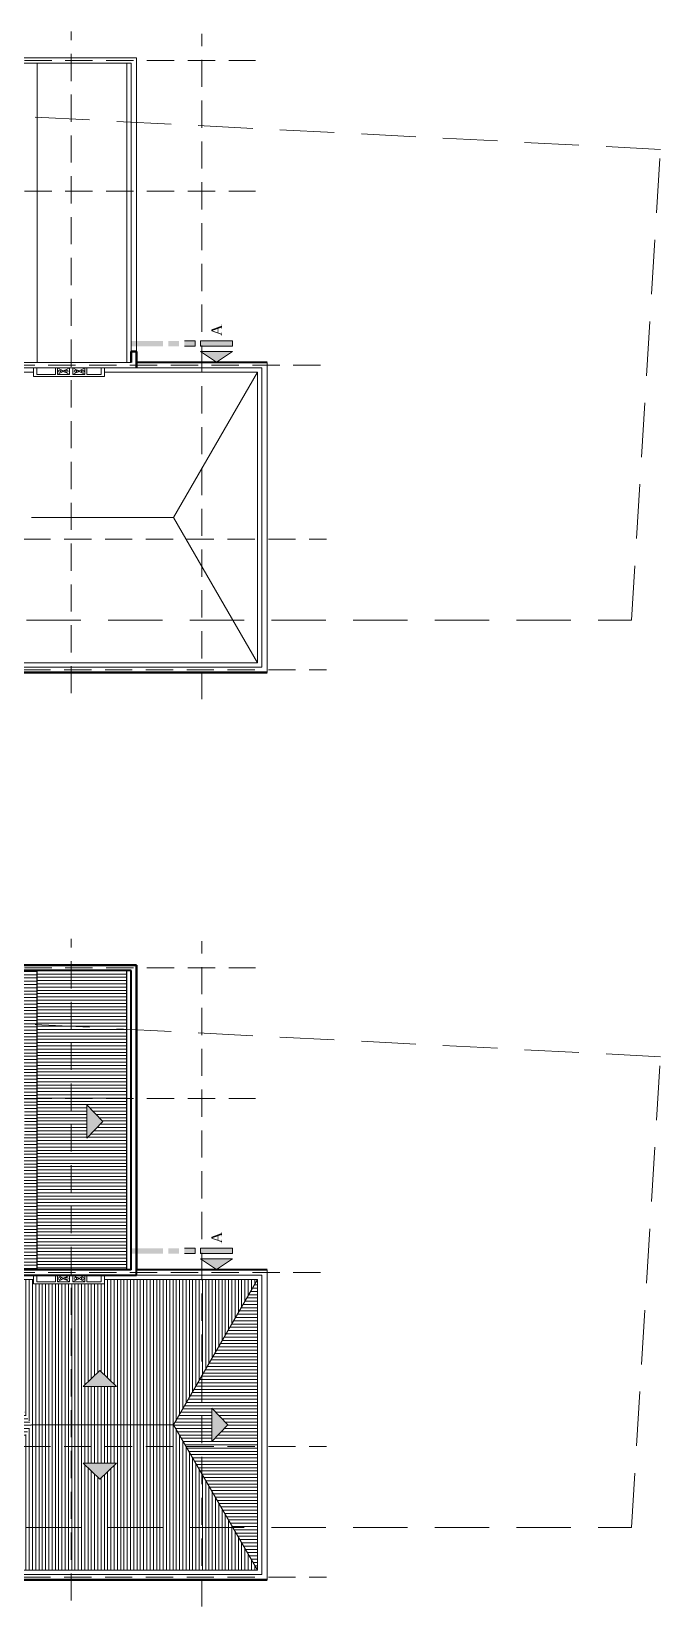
# Model space of a CAD drawing. Header units: millimetres. Extents: x 705 to 840, y 133 to 501.
# Drawn here: x 757.4 to 786.2, y 328.5 to 400.9 of the extents above; entities that cross this region are included whole.
import ezdxf

# ---------------------------------------------------------------- set-up
doc = ezdxf.new("R2010")
doc.units = ezdxf.units.MM
doc.header["$LTSCALE"] = 10
doc.linetypes.add('DASHED2', pattern=[0.375, 0.25, -0.125])
for name, color, linetype, lineweight in [('cinza 03', 252, 'Continuous', 13), ('linha estutura', 252, 'Continuous', 13), ('PAREDES 2', 50, 'Continuous', 50), ('pn 02', 16, 'Continuous', 20), ('pn 04', 130, 'Continuous', 40), ('PN-01', 90, 'Continuous', 13), ('PN-03', 180, 'Continuous', 30), ('recuos', 16, 'Continuous', 20)]:
    doc.layers.add(name, color=color, linetype=linetype, lineweight=lineweight)
doc.styles.get("Standard").update_dxf_attribs({"font": 'simplex.shx'})
pattern_1 = [(0, (759.06589, 189.11928), (0, 0.15), [])]

msp = doc.modelspace()

# ---------------------------------------------------------------- hatches: boundary and pattern name
at = {"layer": 'cinza 03'}
h = msp.add_hatch(dxfattribs=at)
h.set_pattern_fill('_USER', color=256, scale=0.15, style=0, pattern_type=0)
h.set_pattern_definition(pattern_1)
h.paths.add_polyline_path([(757.628, 357.762), (753.516, 357.762), (753.516, 355.489), (757.628, 355.277)])
h.paths.add_polyline_path([(757.628, 355.277), (753.516, 355.489), (753.516, 355.087), (756.116, 355.087), (756.116, 351.887), (757.628, 351.887)])
h.paths.add_polyline_path([(757.628, 351.887), (756.116, 351.887), (756.116, 346.212), (753.998, 346.212), (753.998, 344.012), (757.628, 344.012)])
h.paths.add_polyline_path([(757.055, 350.064), (756.32, 350.828), (757.055, 351.591)], flags=16)
h = msp.add_hatch(dxfattribs=at)
h.set_pattern_fill('_USER', color=256, scale=0.15, style=0, pattern_type=0)
h.set_pattern_definition([(0, (0, 0), (0, 0.15), [])])
h.paths.add_polyline_path([(761.741, 351.887), (759.191, 351.887), (759.191, 344.012), (761.741, 344.012)])
h.paths.add_polyline_path([(759.915, 350.064), (759.915, 351.591), (760.649, 350.828)], flags=16)
h.paths.add_polyline_path([(759.191, 351.887), (757.628, 351.887), (757.628, 344.012), (759.191, 344.012)])
h.paths.add_polyline_path([(759.191, 355.196), (757.628, 355.277), (757.628, 351.887), (759.191, 351.887)])
h.paths.add_polyline_path([(759.191, 351.887), (761.741, 351.887), (761.741, 355.065), (759.191, 355.196)])
h.paths.add_polyline_path([(761.741, 355.065), (761.741, 357.762), (759.191, 357.762), (759.191, 355.196)])
h.paths.add_polyline_path([(759.191, 357.762), (757.628, 357.762), (757.628, 355.277), (759.191, 355.196)])
for points in [[(760.649, 350.828), (759.915, 350.064), (759.915, 351.591)], [(760.509, 339.387), (759.745, 338.653), (761.272, 338.653)], [(766.388, 336.887), (765.654, 336.124), (765.654, 337.65)], [(760.509, 334.387), (759.745, 335.121), (761.272, 335.121)]]:
    msp.add_hatch(color=256, dxfattribs=at).paths.add_polyline_path(points)
h = msp.add_hatch(dxfattribs=at)
h.set_pattern_fill('_USER', color=256, scale=0.15, style=0, pattern_type=0)
h.set_pattern_definition(pattern_1)
h.paths.add_polyline_path([(753.816, 343.042), (753.816, 338.587), (753.848, 338.587), (753.848, 335.887), (756.792, 335.887), (757.37, 336.887)])
h.paths.add_polyline_path([(755.603, 337.65), (755.603, 336.124), (754.868, 336.887)], flags=16)
h.paths.add_polyline_path([(756.792, 335.887), (753.848, 335.887), (753.848, 332.587), (753.516, 332.587), (753.516, 332.175), (754.649, 332.175)])
h.paths.add_polyline_path([(754.649, 332.175), (753.516, 332.175), (753.516, 330.212)])
h.paths.add_polyline_path([(767.741, 343.562), (765.191, 339.145), (765.191, 335.887), (767.741, 335.887)])
h.paths.add_polyline_path([(765.654, 337.65), (766.388, 336.887), (765.654, 336.124)], flags=16)
h.paths.add_polyline_path([(767.741, 335.887), (765.191, 335.887), (765.191, 334.629), (766.607, 332.175), (767.741, 332.175)])
h.paths.add_polyline_path([(767.741, 332.175), (766.607, 332.175), (767.741, 330.212)])
h.paths.add_polyline_path([(765.191, 335.887), (764.464, 335.887), (765.191, 334.629)])
h.paths.add_polyline_path([(765.191, 339.145), (763.887, 336.887), (764.464, 335.887), (765.191, 335.887)])
h = msp.add_hatch(dxfattribs=at)
h.set_pattern_fill('_USER', color=256, scale=0.15, angle=90, style=0, pattern_type=0)
h.set_pattern_definition([(90, (759.06589, 189.11928), (-0.15, 9e-18), [])])
h.paths.add_polyline_path([(765.191, 343.562), (760.716, 343.562), (760.716, 343.362), (759.191, 343.362), (759.191, 336.887), (763.887, 336.887), (765.191, 339.145)])
h.paths.add_polyline_path([(761.272, 338.653), (759.745, 338.653), (760.509, 339.387)], flags=16)
h.paths.add_polyline_path([(767.741, 343.562), (765.191, 343.562), (765.191, 339.145)])
h.paths.add_polyline_path([(759.191, 343.362), (759.116, 343.362), (757.466, 343.362), (757.466, 343.562), (753.816, 343.562), (753.816, 343.042), (757.37, 336.887), (759.191, 336.887)])
h.paths.add_polyline_path([(759.191, 336.887), (757.37, 336.887), (756.792, 335.887), (759.191, 335.887)])
h.paths.add_polyline_path([(763.887, 336.887), (759.191, 336.887), (759.191, 335.887), (764.464, 335.887)])
h.paths.add_polyline_path([(765.191, 334.629), (764.464, 335.887), (759.191, 335.887), (759.191, 332.175), (765.191, 332.175)])
h.paths.add_polyline_path([(761.272, 335.121), (760.509, 334.387), (759.745, 335.121)], flags=16)
h.paths.add_polyline_path([(765.191, 334.629), (765.191, 332.175), (766.607, 332.175)])
h.paths.add_polyline_path([(766.607, 332.175), (765.191, 332.175), (765.191, 330.212), (767.741, 330.212)])
h.paths.add_polyline_path([(765.191, 332.175), (759.191, 332.175), (759.191, 330.212), (765.191, 330.212)])
h.paths.add_polyline_path([(759.191, 332.175), (754.649, 332.175), (753.516, 330.212), (759.191, 330.212)])
h.paths.add_polyline_path([(759.191, 335.887), (756.792, 335.887), (754.649, 332.175), (759.191, 332.175)])
at = {"layer": 'PN-01', "ltscale": 0.05}
h = msp.add_hatch(color=256, dxfattribs=at)
h.paths.add_polyline_path([(765.857, 385.707), (766.592, 386.197), (765.122, 386.197)])
h.paths.add_polyline_path([(765.122, 386.442), (766.592, 386.442), (766.592, 386.687), (765.122, 386.687)])
h.paths.add_polyline_path([(764.387, 386.442), (764.877, 386.442), (764.877, 386.687), (764.387, 386.687)])
h.paths.add_polyline_path([(763.652, 386.442), (764.142, 386.442), (764.142, 386.687), (763.652, 386.687)])
h.paths.add_polyline_path([(762.683, 386.442), (763.407, 386.442), (763.407, 386.687), (762.683, 386.687)])
h.paths.add_polyline_path([(761.937, 386.442), (762.683, 386.442), (762.683, 386.687), (761.937, 386.687)])
h = msp.add_hatch(color=256, dxfattribs=at)
h.paths.add_polyline_path([(765.857, 385.707), (766.592, 386.197), (765.122, 386.197)])
h.paths.add_polyline_path([(765.122, 386.442), (766.592, 386.442), (766.592, 386.687), (765.122, 386.687)])
h.paths.add_polyline_path([(764.387, 386.442), (764.877, 386.442), (764.877, 386.687), (764.387, 386.687)])
h.paths.add_polyline_path([(763.652, 386.442), (764.142, 386.442), (764.142, 386.687), (763.652, 386.687)])
h.paths.add_polyline_path([(762.683, 386.442), (763.407, 386.442), (763.407, 386.687), (762.683, 386.687)])
h.paths.add_polyline_path([(761.937, 386.442), (762.683, 386.442), (762.683, 386.687), (761.937, 386.687)])
h = msp.add_hatch(color=256, dxfattribs=at)
h.paths.add_polyline_path([(765.857, 344.022), (766.592, 344.512), (765.122, 344.512)])
h.paths.add_polyline_path([(765.122, 344.757), (766.592, 344.757), (766.592, 345.002), (765.122, 345.002)])
h.paths.add_polyline_path([(764.387, 344.757), (764.877, 344.757), (764.877, 345.002), (764.387, 345.002)])
h.paths.add_polyline_path([(763.652, 344.757), (764.142, 344.757), (764.142, 345.002), (763.652, 345.002)])
h.paths.add_polyline_path([(762.683, 344.757), (763.407, 344.757), (763.407, 345.002), (762.683, 345.002)])
h.paths.add_polyline_path([(761.937, 344.757), (762.683, 344.757), (762.683, 345.002), (761.937, 345.002)])

# ---------------------------------------------------------------- linework, layer by layer
at = {"layer": 'cinza 03'}
for p, q in [((762.191, 399.697), (753.066, 399.697)), ((762.191, 399.697), (753.066, 399.697)), ((761.941, 399.447), (753.316, 399.447)), ((757.628, 385.697), (757.628, 399.447)), ((761.741, 385.697), (761.741, 399.447)), ((761.941, 385.697), (761.941, 399.447)), ((762.191, 385.697), (762.191, 399.697)), ((762.191, 385.447), (762.191, 399.697)), ((761.941, 385.697), (753.816, 385.697)), ((768.191, 385.697), (762.191, 385.697)), ((768.191, 371.447), (768.191, 385.697)), ((753.816, 385.447), (762.191, 385.447)), ((753.816, 385.247), (757.466, 385.247)), ((753.816, 385.247), (757.466, 385.247)), ((757.466, 385.047), (757.466, 385.447)), ((759.116, 385.047), (757.466, 385.047)), ((757.616, 385.147), (757.616, 385.447)), ((758.466, 385.147), (757.616, 385.147)), ((758.466, 385.447), (757.916, 385.447)), ((758.466, 385.447), (757.916, 385.447)), ((758.466, 385.147), (758.466, 385.447)), ((759.116, 385.447), (758.566, 385.447)), ((758.566, 385.447), (759.116, 385.447)), ((759.116, 385.447), (758.566, 385.447)), ((759.116, 385.147), (758.566, 385.447)), ((758.566, 385.147), (758.566, 385.447)), ((758.566, 385.147), (759.116, 385.447)), ((759.116, 385.447), (758.566, 385.447)), ((758.566, 385.447), (759.116, 385.447)), ((759.116, 385.447), (758.566, 385.447)), ((759.116, 385.147), (758.566, 385.147)), ((759.116, 385.147), (759.116, 385.447)), ((759.116, 385.447), (759.116, 385.147)), ((759.116, 385.447), (759.116, 385.147)), ((759.116, 385.047), (760.716, 385.047)), ((759.266, 385.147), (759.266, 385.447)), ((759.266, 385.447), (759.266, 385.147)), ((759.266, 385.447), (759.816, 385.447)), ((759.266, 385.447), (759.266, 385.147)), ((759.266, 385.147), (759.816, 385.447)), ((759.816, 385.147), (759.266, 385.447)), ((759.266, 385.447), (759.816, 385.447)), ((759.266, 385.147), (759.816, 385.147)), ((759.816, 385.147), (759.816, 385.447)), ((759.916, 385.147), (759.916, 385.447)), ((759.916, 385.147), (760.566, 385.147)), ((760.566, 385.447), (760.566, 385.147)), ((760.566, 385.447), (760.566, 385.147)), ((760.716, 385.447), (760.716, 385.047)), ((760.716, 385.247), (767.741, 385.247)), ((767.941, 385.447), (762.191, 385.447)), ((767.741, 385.247), (763.887, 378.572)), ((767.741, 371.897), (767.741, 385.247)), ((767.941, 371.697), (767.941, 385.447)), ((768.191, 371.447), (768.191, 385.572)), ((757.37, 378.572), (763.887, 378.572)), ((767.741, 371.897), (763.887, 378.572)), ((751.753, 377.572), (757.471, 377.572)), ((753.066, 371.447), (768.191, 371.447)), ((753.316, 371.697), (767.941, 371.697)), ((753.516, 371.897), (767.741, 371.897)), ((757.466, 343.362), (757.466, 343.762)), ((757.616, 343.462), (757.616, 343.762)), ((758.466, 343.762), (757.916, 343.762)), ((758.466, 343.462), (758.466, 343.762)), ((759.116, 343.762), (758.566, 343.762)), ((758.566, 343.762), (759.116, 343.762)), ((759.116, 343.762), (758.566, 343.762)), ((759.116, 343.462), (758.566, 343.762)), ((758.566, 343.462), (758.566, 343.762)), ((758.566, 343.462), (759.116, 343.762)), ((759.116, 343.462), (759.116, 343.762)), ((759.116, 343.762), (759.116, 343.462)), ((759.116, 343.762), (759.116, 343.462)), ((759.266, 343.462), (759.266, 343.762)), ((759.266, 343.762), (759.266, 343.462)), ((759.266, 343.762), (759.816, 343.762)), ((759.266, 343.762), (759.266, 343.462)), ((759.266, 343.462), (759.816, 343.762)), ((759.816, 343.462), (759.266, 343.762)), ((759.816, 343.462), (759.816, 343.762)), ((759.916, 343.462), (759.916, 343.762)), ((760.566, 343.762), (760.566, 343.462)), ((760.716, 343.762), (760.716, 343.362)), ((768.191, 344.012), (762.191, 344.012)), ((767.941, 343.762), (762.191, 343.762)), ((767.941, 330.012), (767.941, 343.762)), ((768.191, 329.762), (768.191, 344.012)), ((768.191, 329.762), (768.191, 343.887)), ((753.816, 343.562), (757.466, 343.562)), ((759.116, 343.362), (757.466, 343.362)), ((758.466, 343.462), (757.616, 343.462)), ((759.116, 343.462), (758.566, 343.462)), ((759.116, 343.362), (760.716, 343.362)), ((759.266, 343.462), (759.816, 343.462)), ((759.916, 343.462), (760.566, 343.462)), ((760.716, 343.562), (767.741, 343.562)), ((767.741, 343.562), (763.887, 336.887)), ((767.741, 330.212), (767.741, 343.562)), ((757.37, 336.887), (763.887, 336.887)), ((767.741, 330.212), (763.887, 336.887)), ((753.316, 330.012), (767.941, 330.012)), ((753.516, 330.212), (767.741, 330.212)), ((753.066, 329.762), (768.191, 329.762))]:
    msp.add_line(p, q, dxfattribs=at)
for points in [[(760.649, 350.828), (759.915, 350.064), (759.915, 351.591)], [(760.509, 339.387), (759.745, 338.653), (761.272, 338.653)], [(766.388, 336.887), (765.654, 336.124), (765.654, 337.65)], [(760.509, 334.387), (759.745, 335.121), (761.272, 335.121)]]:
    msp.add_lwpolyline(points, close=True, dxfattribs=at)
for centre in [(758.646, 385.297), (758.646, 385.297), (758.76, 385.297), (758.76, 385.297), (758.889, 385.297), (758.889, 385.297), (758.997, 385.297), (758.997, 385.297), (759.385, 385.297), (759.385, 385.297), (759.492, 385.297), (759.492, 385.297), (759.622, 385.297), (759.622, 385.297), (759.736, 385.297), (759.736, 385.297), (758.646, 343.612), (758.76, 343.612), (758.889, 343.612), (758.997, 343.612), (759.385, 343.612), (759.492, 343.612), (759.622, 343.612), (759.736, 343.612)]:
    msp.add_circle(centre, 0.05, dxfattribs=at)
at = {"layer": 'linha estutura', "linetype": 'DASHED2', "ltscale": 0.5}
for p, q in [((759.191, 370.501), (759.191, 400.901)), ((765.191, 370.228), (765.191, 400.801)), ((723.297, 399.572), (767.656, 399.572)), ((723.297, 393.572), (767.656, 393.572)), ((724.39, 385.572), (771.017, 385.572)), ((723.247, 377.572), (770.918, 377.572)), ((723.247, 371.572), (770.918, 371.572)), ((759.191, 328.816), (759.191, 359.216)), ((765.191, 328.543), (765.191, 359.116)), ((723.297, 357.887), (767.656, 357.887)), ((723.297, 351.887), (767.656, 351.887)), ((724.39, 343.887), (771.017, 343.887)), ((723.247, 335.887), (770.918, 335.887)), ((723.247, 329.887), (770.918, 329.887))]:
    msp.add_line(p, q, dxfattribs=at)
at = {"layer": 'PAREDES 2'}
for p, q in [((761.941, 385.697), (761.941, 386.193)), ((762.194, 386.193), (761.941, 386.193)), ((762.191, 385.447), (762.191, 386.193)), ((753.066, 371.447), (768.191, 371.447)), ((762.191, 358.012), (753.066, 358.012)), ((762.191, 344.012), (762.191, 358.012)), ((753.066, 329.762), (768.191, 329.762))]:
    msp.add_line(p, q, dxfattribs=at)
at = {"layer": 'pn 02'}
for p, q in [((764.877, 386.687), (764.387, 386.687)), ((764.877, 386.687), (764.387, 386.687)), ((764.387, 386.442), (764.877, 386.442)), ((764.387, 386.442), (764.877, 386.442)), ((764.877, 386.687), (764.877, 386.442)), ((764.877, 386.687), (764.877, 386.442)), ((766.592, 386.687), (765.122, 386.687)), ((765.122, 386.687), (765.122, 386.442)), ((766.592, 386.687), (765.122, 386.687)), ((765.122, 386.687), (765.122, 386.442)), ((765.122, 386.442), (766.592, 386.442)), ((765.122, 386.442), (766.592, 386.442)), ((766.592, 386.442), (766.592, 386.687)), ((766.592, 386.442), (766.592, 386.687)), ((765.122, 386.197), (766.592, 386.197)), ((765.122, 386.197), (766.592, 386.197)), ((764.877, 345.002), (764.387, 345.002)), ((764.387, 344.757), (764.877, 344.757)), ((764.877, 345.002), (764.877, 344.757)), ((766.592, 345.002), (765.122, 345.002)), ((765.122, 345.002), (765.122, 344.757)), ((765.122, 344.757), (766.592, 344.757)), ((765.122, 344.512), (766.592, 344.512)), ((766.592, 344.757), (766.592, 345.002))]:
    msp.add_line(p, q, dxfattribs=at)
at = {"layer": 'pn 02', "ltscale": 0.05}
for p, q in [((766.592, 386.197), (765.122, 386.197)), ((766.592, 386.197), (765.122, 386.197)), ((766.592, 386.197), (765.122, 386.197)), ((766.592, 386.197), (765.122, 386.197)), ((766.592, 386.197), (765.857, 385.707)), ((766.592, 386.197), (765.857, 385.707)), ((766.592, 344.512), (765.122, 344.512)), ((766.592, 344.512), (765.122, 344.512)), ((766.592, 344.512), (765.857, 344.022))]:
    msp.add_line(p, q, dxfattribs=at)
at = {"layer": 'pn 04'}
for p, q in [((768.191, 385.697), (762.191, 385.697)), ((762.191, 358.012), (753.066, 358.012)), ((761.941, 357.762), (753.316, 357.762)), ((761.941, 344.012), (761.941, 357.762)), ((762.191, 343.762), (762.191, 358.012)), ((761.941, 344.012), (753.848, 344.012)), ((753.848, 343.762), (762.191, 343.762)), ((768.191, 344.012), (762.191, 344.012))]:
    msp.add_line(p, q, dxfattribs=at)
at = {"layer": 'PN-01', "ltscale": 0.05}
for p, q in [((765.857, 385.707), (765.122, 386.197)), ((765.857, 385.707), (765.122, 386.197)), ((765.857, 344.022), (765.122, 344.512))]:
    msp.add_line(p, q, dxfattribs=at)
at = {"layer": 'PN-03'}
for p, q in [((757.628, 344.012), (757.628, 357.762)), ((761.741, 344.012), (761.741, 357.762))]:
    msp.add_line(p, q, dxfattribs=at)
at = {"layer": 'recuos', "linetype": 'DASHED2'}
for p, q in [((786.249, 395.486), (737.445, 398.003)), ((784.918, 373.86), (786.249, 395.486)), ((712.137, 373.86), (784.918, 373.86)), ((786.249, 353.801), (737.445, 356.318)), ((784.918, 332.175), (786.249, 353.801)), ((712.137, 332.175), (784.918, 332.175))]:
    msp.add_line(p, q, dxfattribs=at)

# ---------------------------------------------------------------- texts
at = {"layer": 'pn 02', "ltscale": 0.05, "char_height": 0.49, "width": 3.686, "attachment_point": 1, "rotation": 90}
for insert in [(765.633, 386.911), (765.633, 386.911), (765.633, 345.226)]:
    msp.add_mtext('{\\fTimes New Roman|b0|i0|c0|p18;A}', dxfattribs=dict(at, insert=insert))

doc.saveas('drawing.dxf')
